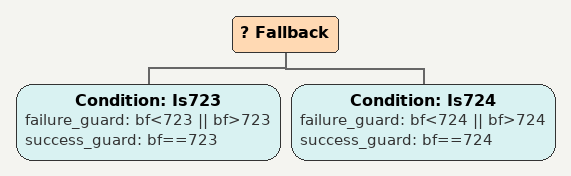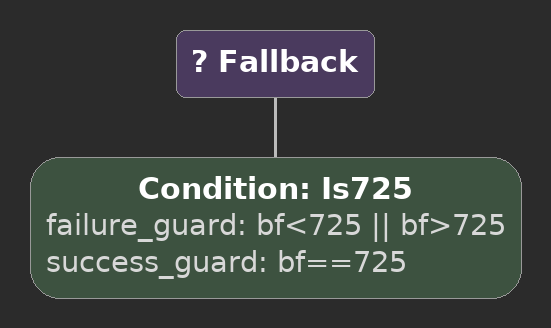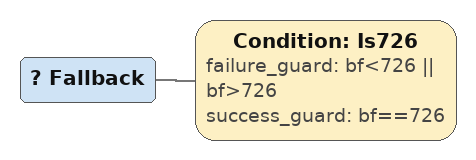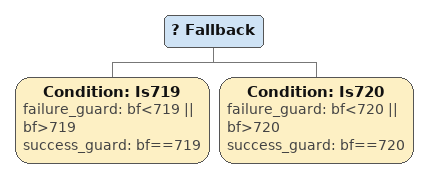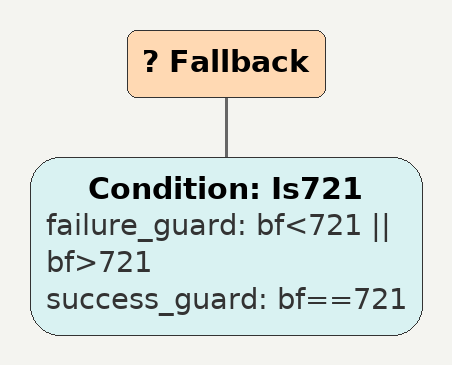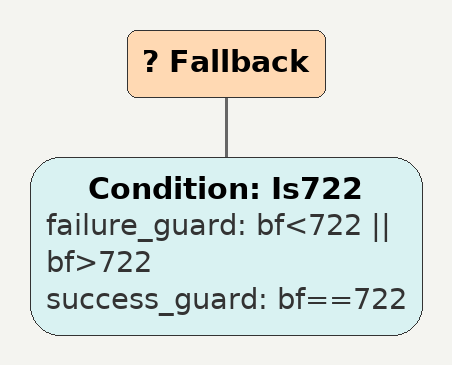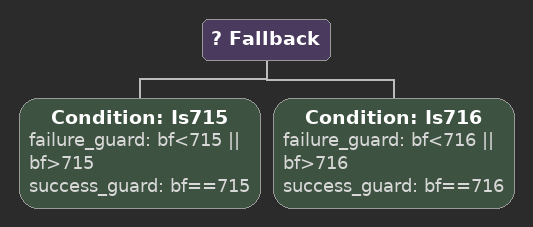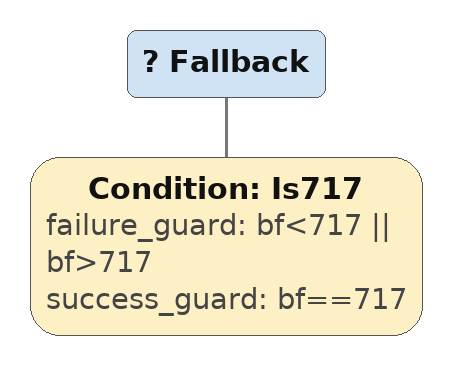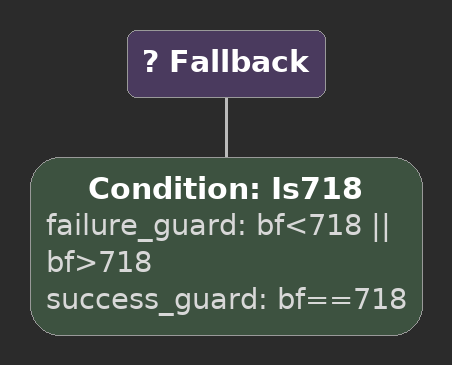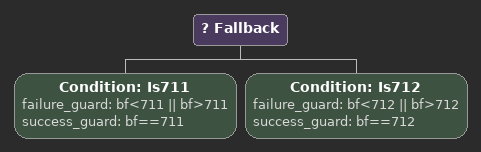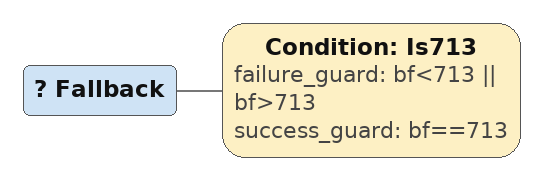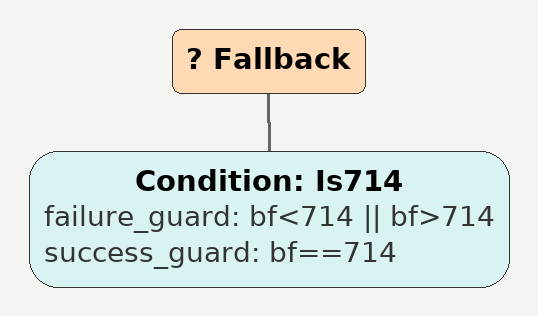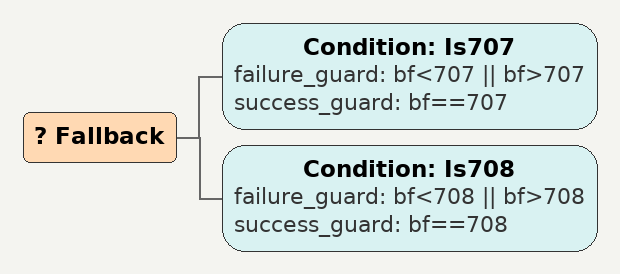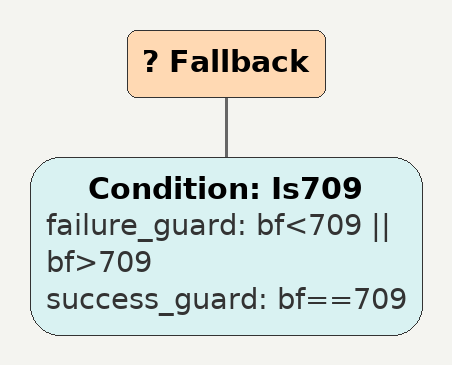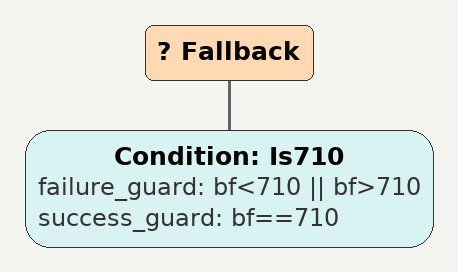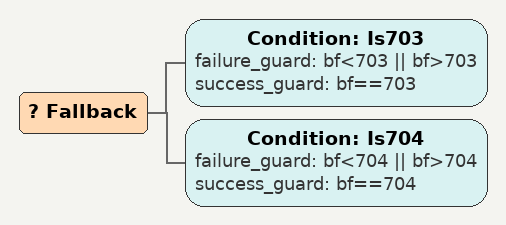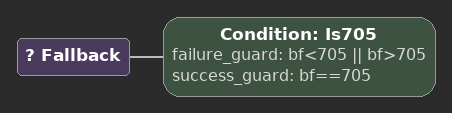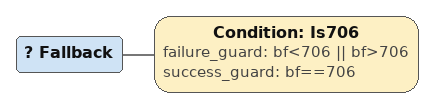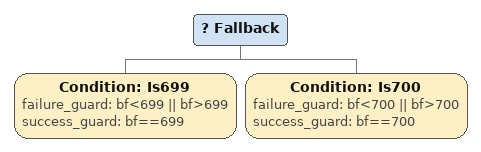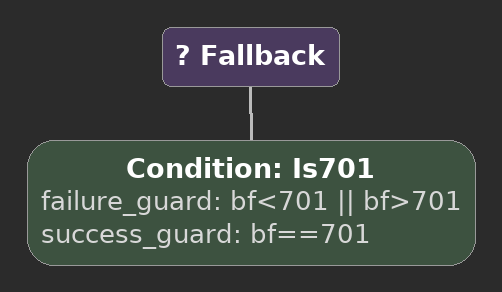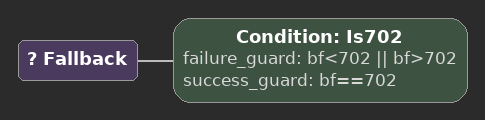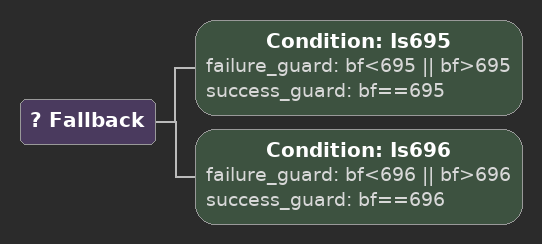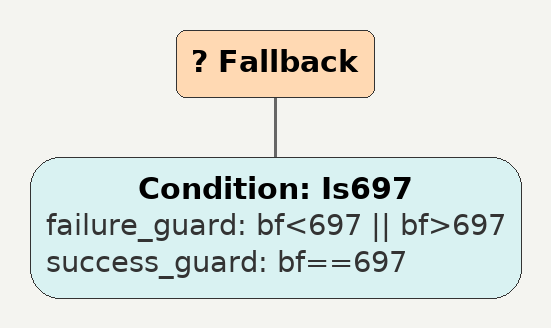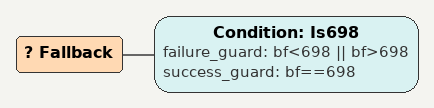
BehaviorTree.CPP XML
<Fallback>
    <Condition ID="Is723" failure_guard="bf&lt;723 || bf>723" success_guard="bf==723"/>
    <Condition ID="Is724" failure_guard="bf&lt;724 || bf>724" success_guard="bf==724"/>
        sequence722
        sequence
        children {
        } end_children
    } end_composite
</Fallback>

<Fallback>
    <Condition ID="Is725" failure_guard="bf&lt;725 || bf>725" success_guard="bf==725"/>
        sequence722
        sequence
        children {
        } end_children
    } end_composite
</Fallback>

<Fallback>
    <Condition ID="Is726" failure_guard="bf&lt;726 || bf>726" success_guard="bf==726"/>
        sequence722
        sequence
        children {
        } end_children
    } end_composite
</Fallback>

<Fallback>
    <Condition ID="Is719" failure_guard="bf&lt;719 || bf>719" success_guard="bf==719"/>
    <Condition ID="Is720" failure_guard="bf&lt;720 || bf>720" success_guard="bf==720"/>
        sequence718
        sequence
        children {
        } end_children
    } end_composite
</Fallback>

<Fallback>
    <Condition ID="Is721" failure_guard="bf&lt;721 || bf>721" success_guard="bf==721"/>
        sequence718
        sequence
        children {
        } end_children
    } end_composite
</Fallback>

<Fallback>
    <Condition ID="Is722" failure_guard="bf&lt;722 || bf>722" success_guard="bf==722"/>
        sequence718
        sequence
        children {
        } end_children
    } end_composite
</Fallback>

<Fallback>
    <Condition ID="Is715" failure_guard="bf&lt;715 || bf>715" success_guard="bf==715"/>
    <Condition ID="Is716" failure_guard="bf&lt;716 || bf>716" success_guard="bf==716"/>
        sequence714
        sequence
        children {
        } end_children
    } end_composite
</Fallback>

<Fallback>
    <Condition ID="Is717" failure_guard="bf&lt;717 || bf>717" success_guard="bf==717"/>
        sequence714
        sequence
        children {
        } end_children
    } end_composite
</Fallback>

<Fallback>
    <Condition ID="Is718" failure_guard="bf&lt;718 || bf>718" success_guard="bf==718"/>
        sequence714
        sequence
        children {
        } end_children
    } end_composite
</Fallback>

<Fallback>
    <Condition ID="Is711" failure_guard="bf&lt;711 || bf>711" success_guard="bf==711"/>
    <Condition ID="Is712" failure_guard="bf&lt;712 || bf>712" success_guard="bf==712"/>
        sequence710
        sequence
        children {
        } end_children
    } end_composite
</Fallback>

<Fallback>
    <Condition ID="Is713" failure_guard="bf&lt;713 || bf>713" success_guard="bf==713"/>
        sequence710
        sequence
        children {
        } end_children
    } end_composite
</Fallback>

<Fallback>
    <Condition ID="Is714" failure_guard="bf&lt;714 || bf>714" success_guard="bf==714"/>
        sequence710
        sequence
        children {
        } end_children
    } end_composite
</Fallback>

<Fallback>
    <Condition ID="Is707" failure_guard="bf&lt;707 || bf>707" success_guard="bf==707"/>
    <Condition ID="Is708" failure_guard="bf&lt;708 || bf>708" success_guard="bf==708"/>
        sequence706
        sequence
        children {
        } end_children
    } end_composite
</Fallback>

<Fallback>
    <Condition ID="Is709" failure_guard="bf&lt;709 || bf>709" success_guard="bf==709"/>
        sequence706
        sequence
        children {
        } end_children
    } end_composite
</Fallback>

<Fallback>
    <Condition ID="Is710" failure_guard="bf&lt;710 || bf>710" success_guard="bf==710"/>
        sequence706
        sequence
        children {
        } end_children
    } end_composite
</Fallback>

<Fallback>
    <Condition ID="Is703" failure_guard="bf&lt;703 || bf>703" success_guard="bf==703"/>
    <Condition ID="Is704" failure_guard="bf&lt;704 || bf>704" success_guard="bf==704"/>
        sequence702
        sequence
        children {
        } end_children
    } end_composite
</Fallback>

<Fallback>
    <Condition ID="Is705" failure_guard="bf&lt;705 || bf>705" success_guard="bf==705"/>
        sequence702
        sequence
        children {
        } end_children
    } end_composite
</Fallback>

<Fallback>
    <Condition ID="Is706" failure_guard="bf&lt;706 || bf>706" success_guard="bf==706"/>
        sequence702
        sequence
        children {
        } end_children
    } end_composite
</Fallback>

<Fallback>
    <Condition ID="Is699" failure_guard="bf&lt;699 || bf>699" success_guard="bf==699"/>
    <Condition ID="Is700" failure_guard="bf&lt;700 || bf>700" success_guard="bf==700"/>
        sequence698
        sequence
        children {
        } end_children
    } end_composite
</Fallback>

<Fallback>
    <Condition ID="Is701" failure_guard="bf&lt;701 || bf>701" success_guard="bf==701"/>
        sequence698
        sequence
        children {
        } end_children
    } end_composite
</Fallback>

<Fallback>
    <Condition ID="Is702" failure_guard="bf&lt;702 || bf>702" success_guard="bf==702"/>
        sequence698
        sequence
        children {
        } end_children
    } end_composite
</Fallback>

<Fallback>
    <Condition ID="Is695" failure_guard="bf&lt;695 || bf>695" success_guard="bf==695"/>
    <Condition ID="Is696" failure_guard="bf&lt;696 || bf>696" success_guard="bf==696"/>
        sequence694
        sequence
        children {
        } end_children
    } end_composite
</Fallback>

<Fallback>
    <Condition ID="Is697" failure_guard="bf&lt;697 || bf>697" success_guard="bf==697"/>
        sequence694
        sequence
        children {
        } end_children
    } end_composite
</Fallback>

<Fallback>
    <Condition ID="Is698" failure_guard="bf&lt;698 || bf>698" success_guard="bf==698"/>
        sequence694
        sequence
        children {
        } end_children
    } end_composite
</Fallback>
